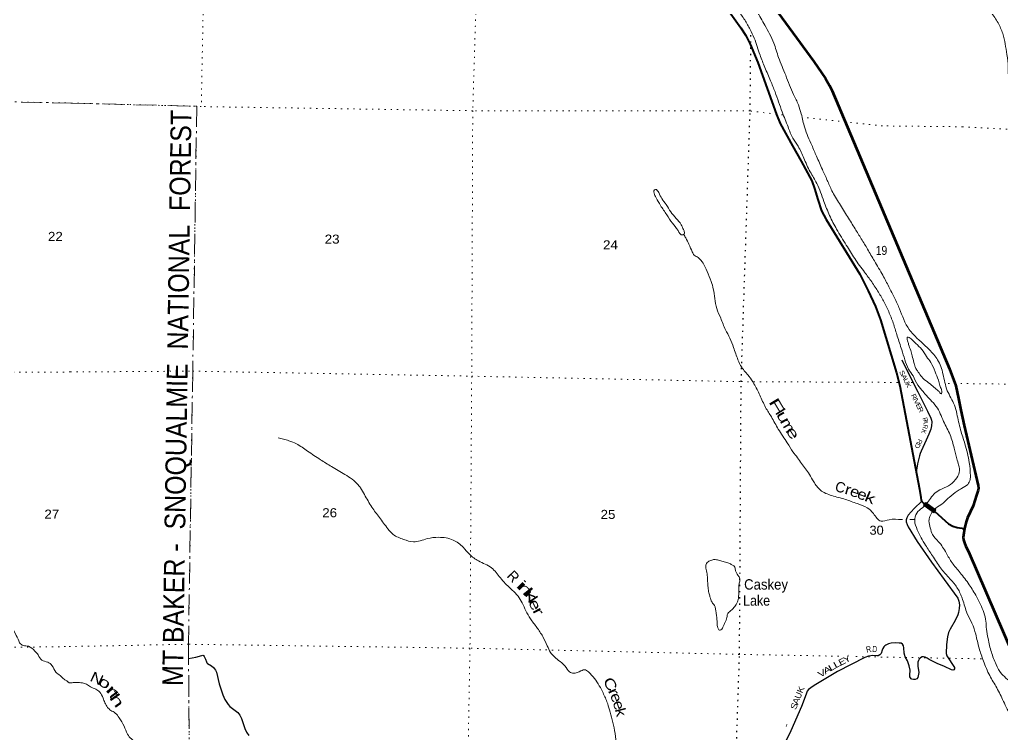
# Model space of a CAD drawing. Header units: feet. Extents: x -1048576 to 137166, y -268550 to 2097152.
# Drawn here: x -154063 to -135091, y 329090 to 342895 of the extents above; entities that cross this region are included whole.
import ezdxf
from ezdxf.enums import TextEntityAlignment as Align

# ---------------------------------------------------------------- set-up
doc = ezdxf.new("R2010")
doc.units = ezdxf.units.FT
doc.header["$LTSCALE"] = 80
doc.linetypes.add('DOT_DASHED', pattern=[7.7, 5, -1.2, 0.3, -1.2])
doc.linetypes.add('DOTTED', pattern=[1.5, 0.3, -1.2])
for name, color, linetype, lineweight in [('23', 7, 'Continuous', 70), ('26', 7, 'Continuous', 40), ('29', 7, 'Continuous', 25), ('39', 7, 'Continuous', 13), ('44', 7, 'DOT_DASHED', 13), ('6', 7, 'DOTTED', 25), ('61', 7, 'Continuous', 13), ('7', 7, 'DOTTED', 13)]:
    doc.layers.add(name, color=color, linetype=linetype, lineweight=lineweight)
doc.layers.add('30', color=7, linetype='Continuous')
doc.layers.add('41', color=7, linetype='Continuous')

msp = doc.modelspace()

# ---------------------------------------------------------------- linework, layer by layer
at = {"layer": '23'}
for points in [[(-140566.35, 344598.26), (-138727.14, 342085.54), (-138502.85, 341761.12), (-138426, 341624.92), (-138375.02, 341517.99), (-136109.97, 336149.57), (-135986.65, 335823.6), (-135935.56, 335578.82), (-135889.56, 335350.19), (-135825.5, 335052.83), (-135555.49, 333897.55), (-135553.66, 333846.05), (-135558.77, 333807.72), (-135586.85, 333709.74), (-135619.44, 333609.87)], [(-135619.44, 333609.87), (-135654.68, 333501.89), (-135760.99, 333271.99), (-135787.38, 333198.14), (-135820.04, 333064.52)], [(-135826.69, 333037.29), (-135820.04, 333064.52), (-135843.58, 332939.99), (-135845.9, 332895.6), (-135842.12, 332856.04), (-135840.14, 332848.79)], [(-135840.14, 332848.79), (-135823.14, 332786.64), (-135796.46, 332720.42), (-135746.55, 332621.15), (-134718.25, 330247.66), (-134632.82, 330004.73), (-134579.49, 329796.32), (-134451.7, 328488.1)]]:
    msp.add_lwpolyline(points, dxfattribs=at)
at = {"layer": '26'}
msp.add_lwpolyline([(-140571, 343345.21), (-140138.18, 342736.15), (-140046.18, 342591.15), (-139956.24, 342418.89), (-139811.03, 342069.73), (-139451.64, 341063.53), (-139380.16, 340888.59), (-139139.89, 340459.91), (-138975.93, 340159.02), (-138770.62, 339784.15), (-138715.78, 339630.75), (-138653.7, 339419.93), (-138583.63, 339202.95), (-138490.77, 339034.2), (-137845.28, 337976.21), (-137680.99, 337657.72), (-137539.78, 337356.29), (-137439.94, 337096.76), (-137131.24, 336072.97), (-137071.65, 335823.79), (-136689.86, 333827.42), (-136667.61, 333663.52), (-136659.59, 333616.76), (-136644.29, 333589.69), (-136623.11, 333568.49), (-136610.35, 333555.79), (-136392.17, 333397.71), (-136130.6, 333154.27), (-136049.06, 333111.3), (-135965.59, 333085.99), (-135820.04, 333064.52)], dxfattribs=at)
at = {"layer": '29'}
for points in [[(-137031.23, 336322.38), (-136874.2, 336008.17), (-136723.13, 335708.13), (-136536.3, 335333.1), (-136470.74, 335197.3), (-136458.11, 335158.6), (-136453.13, 335124.45), (-136458.07, 335047.46), (-136470.34, 334983.16), (-136507.41, 334886.9), (-136558.71, 334769.64), (-136659.6, 334559.58), (-136675.66, 334511.88), (-136690.44, 334469.01), (-136725.6, 334312.24), (-136752.09, 334152.84)], [(-136646.33, 333591.73), (-136794.64, 333452.14), (-136906.59, 333321.62), (-136937.22, 333273.35), (-136949.33, 333236.04), (-136947.91, 333194.64), (-136930.77, 333143.43), (-136906.27, 333097.38), (-136734.89, 332813.36), (-136459.44, 332417.51), (-136213.82, 332080.46), (-135950.18, 331723.07), (-135927.87, 331663.94), (-135920.9, 331593.58), (-135923.7, 331523.98), (-135934.13, 331444.18), (-135948.35, 331396.36), (-136003.9, 331289.12), (-136097.99, 331120.09), (-136127.3, 331056.69), (-136149.53, 330975), (-136166.8, 330825.63), (-136174.16, 330651.95), (-136164.18, 330607.98), (-136124.51, 330546.55), (-136054.69, 330441.02), (-136016.8, 330382.17), (-136013.84, 330356.93), (-136025.21, 330337.79), (-136048.82, 330332.22), (-136071.61, 330338.11), (-136210.37, 330399.68), (-136347.59, 330461.6)], [(-136347.59, 330461.6), (-136505.96, 330533.05), (-136542.88, 330562.56), (-136580.24, 330582.06), (-136610.81, 330589.29), (-136640.75, 330584.5), (-136672.55, 330566.63), (-136695.56, 330540.44), (-136709.58, 330519.28), (-136720.18, 330486.07), (-136723.96, 330447.23), (-136722.8, 330407.3), (-136705.54, 330287.99), (-136714.1, 330223.41), (-136721.81, 330187.9), (-136738.75, 330165), (-136775.31, 330150.83), (-136807.45, 330151.33), (-136839.12, 330154.92), (-136851.73, 330165.78), (-136873.65, 330202.3), (-136877.46, 330232.63), (-136872.7, 330327.54), (-136890.22, 330412.51), (-136923.79, 330509.71), (-136965.58, 330586.77), (-136985.2, 330659.63), (-136992.53, 330758.67), (-136999.9, 330801.15), (-137016.19, 330831.56), (-137045.2, 330848.47), (-137080.58, 330854.23), (-137158.41, 330860.78), (-137235.95, 330853.29), (-137290.13, 330838.09), (-137339.17, 330811.59), (-137362.15, 330796.9), (-137377.76, 330777.52), (-137399.18, 330747.49), (-137410.51, 330715.12), (-137433.18, 330652.66), (-137458.82, 330623.97), (-137485.97, 330608.58), (-137514.39, 330605.43), (-137596.92, 330611.38), (-137631.71, 330609.5), (-137675.7, 330599.81), (-137748.53, 330574.05), (-138271.12, 330304.98), (-138723.11, 330033.4), (-138790.26, 329991.6), (-138830.62, 329957.39), (-138856.1, 329921.6), (-138879.71, 329868.84), (-138970.28, 329631.1), (-139175.64, 329155.78), (-139335.48, 328829.64)], [(-150802.95, 330558.14), (-150734.36, 330565.56), (-150663.58, 330579.38), (-150546.28, 330614.93), (-150528.56, 330619.15), (-150512, 330612.67), (-150497.68, 330596.52), (-150472.18, 330541.69), (-150458.53, 330493.62), (-150446.47, 330472.82), (-150433.82, 330458.64), (-150362.18, 330413.65), (-150320.59, 330378.42), (-150284.1, 330332.3), (-150264.99, 330291.99), (-150211.47, 330065.13), (-150138.42, 329852.51), (-150100.14, 329765.15), (-150034.92, 329663.91), (-150005.41, 329631.4), (-149950.73, 329590.6), (-149850.45, 329511.12), (-149813.93, 329462.69), (-149782.69, 329399.54), (-149715.57, 329203.11), (-149684.14, 329133.42), (-149639.9, 329071.28)]]:
    msp.add_lwpolyline(points, dxfattribs=at)
at = {"layer": '39'}
for points in [[(-139726.18, 284721.75), (-139786.61, 284683.23), (-139865.18, 284636.58), (-139935.68, 284589.96), (-139981.99, 284555.51), (-140024.23, 284506.92), (-140030.24, 284490.75), (-140030.24, 284490.75), (-140086.75, 284492.64)], [(-146578.05, 351552.55), (-146652.24, 351388.54), (-146712.94, 351195.98), (-146731.01, 351016.63), (-146698.88, 350919.01), (-146613.61, 350670.8), (-146584.79, 350514.68), (-146474.35, 350310.37), (-146364.78, 350158.57), (-146210.5, 350021.98), (-146062.14, 349891.56), (-145907.61, 349767.08), (-145842.19, 349624.31), (-145816.47, 349510.67), (-145849.09, 349311.44), (-145895.19, 349140.78), (-145914.08, 349015.97), (-145859.41, 348843.15), (-145725.11, 348715.06), (-145515.56, 348524.77), (-145404.47, 348441.6), (-145203.45, 348322.18), (-144996.9, 348178.4), (-144892.76, 348145.87), (-144780.25, 348127.3), (-144755.07, 348080.31), (-144803.46, 347897.58), (-144817.95, 347697.96), (-144794.41, 347576.29), (-144750.88, 347264.36), (-144733.38, 347051.94), (-144718.49, 346904.2), (-144727.82, 346754.96), (-144723.45, 346587.25), (-144709.76, 346385), (-144657.91, 346175.89), (-144600.56, 346033.29), (-144485.47, 345857.15), (-144358.75, 345751.43), (-144215.28, 345673.63), (-144029.75, 345582.81), (-143757.69, 345484.08), (-143582.96, 345452.05), (-143393.82, 345433.86), (-143159.38, 345366.22), (-142916.93, 345296.39), (-142659.93, 345246.45), (-142487.71, 345192.27), (-142333.8, 345130.4), (-142181.47, 345088.76), (-141915.9, 344969.97), (-141621.49, 344878.83), (-141398.87, 344732.69), (-141243.07, 344573.84), (-141063.53, 344394.3), (-140848.01, 344108.96), (-140702.27, 343859.46), (-140563.53, 343658.57), (-140428.78, 343459.79), (-140303.12, 343305.63), (-140187.09, 343081), (-140064.29, 342888.53), (-139959.46, 342704.53), (-139880.47, 342537.24), (-139768.72, 342209.7), (-139675.12, 341973.44), (-139565.93, 341712.6), (-139479.91, 341498.71), (-139341.23, 341112.03), (-139226.61, 340822.81), (-139134.63, 340604.75), (-139033.21, 340449.09), (-138923.31, 340220.55), (-138800.1, 339955.38), (-138673.98, 339730.53), (-138536.43, 339384.26), (-138425.49, 339111.27), (-138290.19, 338845.84), (-138103.33, 338540.93), (-137941.69, 338280.98), (-137749.91, 338016.36), (-137612.88, 337829.64), (-137482.2, 337628.93), (-137371.5, 337436.72), (-137273.25, 337228.63), (-137187.44, 337004.64), (-137119.73, 336783.07), (-137032.8, 336518.67), (-136972.53, 336325.53), (-136901.96, 336142.26), (-136814.02, 336015.16)], [(-136173.57, 332594.57), (-136324.05, 332811.86), (-136440.03, 332947.64), (-136481.48, 333079.79), (-136506.8, 333211.6), (-136488.77, 333298.05), (-136406.08, 333436.37), (-136276.05, 333525.72), (-136117.66, 333667.73), (-135961.72, 333789.59), (-135879.94, 333840.34), (-135759.25, 333918.52), (-135712.82, 334012.44), (-135707.19, 334085.02), (-135729.84, 334337.94), (-135812.58, 334701.2), (-135897.4, 334969.6), (-135969.2, 335280.12), (-136015.89, 335448.73), (-136152.9, 335728.34), (-136236.52, 336051.23), (-136341.42, 336324.1), (-136502.42, 336521.42), (-136814.41, 336820.94), (-136887.12, 336907.32), (-137075.92, 337307.19), (-137172.07, 337519.28), (-137282.23, 337735.71), (-137398.36, 337956.3), (-137561.61, 338234.45), (-137691.76, 338459.39), (-137814.33, 338661.95), (-137933.09, 338854.33), (-138077.12, 339089.66), (-138236.92, 339341.49), (-138380.64, 339590.95), (-138471.01, 339790.79), (-138565.23, 339998.8), (-138678.54, 340255.69), (-138770.61, 340469.71), (-138906.33, 340807.85), (-138973.06, 341073.84), (-139027.68, 341248.69), (-139122.13, 341446.6), (-139273.21, 341819.41), (-139410.81, 342163.65), (-139503.47, 342442.31), (-139675.33, 342787.29), (-139828.64, 343059.17), (-139935.04, 343263.4), (-140004, 343428.46), (-140083.3, 343581.62), (-140174.91, 343724.95), (-140307.19, 343853), (-140438.23, 344037.56), (-140573.07, 344232.31), (-140685.46, 344347.81), (-140806.14, 344453.39), (-141002.56, 344598.97), (-141178.82, 344744.12), (-141402.79, 344920.58), (-141561.59, 345035.06), (-141750.88, 345138.08), (-141942.68, 345218.94), (-142134.39, 345303.83), (-142369.95, 345411.88), (-142547.63, 345492.43), (-142661.54, 345539.31), (-142735.49, 345569.17), (-142839.45, 345609.77), (-142987.31, 345671.51), (-143207.19, 345759.03), (-143367.05, 345825.06), (-143552.22, 345932.03), (-143709.27, 346034.35), (-143854.04, 346144.49), (-144029.86, 346309.83), (-144162.45, 346423.74), (-144270.14, 346569.44), (-144343.94, 346789.12), (-144400.23, 346980.16), (-144439.36, 347217.28), (-144491.67, 347497.09), (-144509.6, 347598.45), (-144515.49, 347697.53), (-144500.95, 347808.29), (-144394.46, 347973.62), (-144234.85, 348079.24), (-144090.2, 348146.82), (-143903.75, 348189.27), (-143653.42, 348202.07)], [(-134550.22, 339707.32), (-134535.47, 339764.88), (-134525.18, 339865.63), (-134527.25, 339954.53), (-134527.76, 340023.21), (-134557.07, 340157.12), (-134569.26, 340244.22), (-134583.98, 340400.03), (-134618.05, 340592.62), (-134653.64, 340807.44), (-134638.45, 341039.36), (-134660.33, 341235.71), (-134703.53, 341380.02), (-134804.69, 341547.79), (-134880.45, 341678.67), (-134958.98, 341775.27), (-134976.88, 341969.52), (-135003.56, 342222.53), (-135083.44, 342624.1), (-135173.63, 342832.02), (-135316.31, 343037.03), (-135400.57, 343147.89), (-135415.69, 343285.54), (-135441.56, 343484), (-135463.18, 343692.47), (-135516.16, 343942), (-135640.76, 344235.48), (-135755.55, 344516.63), (-135787.81, 344608.2), (-135803.33, 344727.68), (-135778.4, 344852.36), (-135760.69, 345015.55), (-135784.35, 345131.17), (-135818.67, 345220.76), (-135858.51, 345294.79)], [(-141242.19, 338749.35), (-141270.91, 338736.15), (-141351.72, 338820.68), (-141461.43, 338966.42), (-141570.83, 339126.29), (-141689.9, 339304.54), (-141777.31, 339455.85), (-141815.7, 339543.51), (-141816.7, 339589.98), (-141787.95, 339613.6), (-141724.74, 339553.68), (-141664.75, 339439.3), (-141578.6, 339322.34), (-141492.95, 339183.18), (-141386.87, 339055.69), (-141288.72, 338934.44), (-141246.47, 338838.62), (-141227.47, 338785.7), (-141232.21, 338753.49), (-141242.19, 338749.35)], [(-141242.19, 338749.35), (-141201.61, 338678.12), (-141141.75, 338557.68), (-141076.48, 338408.86), (-141039.56, 338345.46), (-140965.97, 338299.45), (-140867.59, 338188.29), (-140792.37, 338033.2), (-140712.03, 337835.58), (-140670.76, 337695.35), (-140644.62, 337509), (-140604.55, 337314.27), (-140527.94, 337130.88), (-140436.17, 336902.72), (-140350.96, 336743.38), (-140280.39, 336560.11), (-140194.81, 336326.03), (-140123.4, 336181.12), (-139982.06, 336006.43), (-139886.42, 335863.01), (-139772.35, 335640.44), (-139660.61, 335403.78), (-139549.69, 335221.67), (-139415.78, 334984.54), (-139242.14, 334720.3), (-139133.1, 334544.28), (-139044.8, 334433.34), (-138966.59, 334322.61), (-138815.97, 334111.37), (-138732.42, 333968.21), (-138602.87, 333807.91), (-138385.4, 333702.27), (-138120.87, 333627.93), (-137892.79, 333546.29), (-137703.01, 333465.48), (-137580.41, 333355.81), (-137432.45, 333207.24), (-137276.54, 333236.2), (-137036.52, 333239.13), (-137020.12, 333238.97)], [(-162117.52, 337914.01), (-162024.33, 337837.41), (-161930.42, 337795.13), (-161862.97, 337741.26), (-161826.07, 337673.88), (-161778.22, 337551.75), (-161741.23, 337488.41), (-161707.14, 337382.72), (-161722.09, 337247.73), (-161721.9, 337160.89), (-161665.6, 337056.77), (-161575.85, 337008.51), (-161461.18, 336994.08), (-161333.57, 337019.77), (-161189.11, 337079.44), (-161086.98, 337139.97), (-160997.32, 337087.67), (-160956.51, 337014.16), (-160940.83, 336896.72), (-160922.05, 336734.8), (-160918.17, 336631.74), (-160893, 336485.84), (-160850.9, 336377.97), (-160751.36, 336315.38), (-160663.97, 336251.01), (-160484.47, 336154.49), (-160336.89, 336074.77), (-160187.68, 335976.85), (-160051.94, 335909.48), (-159889.86, 335847.65), (-159748.25, 335772.09), (-159689.63, 335682.05), (-159619.09, 335583.7), (-159525.48, 335527.29), (-159410.77, 335514.87), (-159342.94, 335479.17), (-159235.64, 335402.28), (-159164.59, 335328.15), (-159090.31, 335215.59), (-158998.55, 335167.29), (-158908.46, 335135.18), (-158782.29, 335092.24), (-158744.62, 335061.19), (-158707.42, 335007.93), (-158651.92, 334865.46), (-158573.66, 334750.8), (-158457.06, 334732.29), (-158260.2, 334693.98), (-158065.53, 334647.63), (-157910.92, 334614.21), (-157861.49, 334566.77), (-157808.88, 334478.88), (-157729.2, 334335.92), (-157665.47, 334201.36), (-157605.73, 334068.89), (-157531.71, 333944.22), (-157486.91, 333868.6), (-157449.18, 333744.66), (-157396.4, 333664.84), (-157318.7, 333618.85), (-157108.32, 333551.99), (-156923.48, 333517.96), (-156839.31, 333492.03), (-156756.5, 333401.51), (-156663.99, 333292.61), (-156548.8, 333207.49), (-156422.42, 333174.65), (-156303.76, 333158.11), (-156231.25, 333057.7), (-156220.66, 332889.88), (-156198.08, 332812.69), (-156048.14, 332749.08), (-155931.76, 332720.48), (-155836.09, 332666.04), (-155755.76, 332553.36), (-155591.74, 332392.53), (-155474.31, 332317.46), (-155351.56, 332207.96), (-155314.02, 332170.85), (-155215.57, 332152.71), (-155109.86, 332096.05), (-155029.41, 331989.42), (-155007.47, 331881.95), (-155005.98, 331760.77), (-154956.54, 331618.42), (-154817.15, 331532.81), (-154621.48, 331437.98), (-154330.27, 331282.66), (-154235.7, 331175.74), (-154128.42, 331001.94), (-154062.89, 330857.24)], [(-136800.27, 336273.36), (-136829.76, 336399.2), (-136859.65, 336506.87), (-136899.53, 336618.8), (-136920.05, 336693.96), (-136929.24, 336734.55), (-136928.97, 336746.66), (-136924.58, 336762.72), (-136910.48, 336762.42), (-136838.94, 336714.44), (-136761.94, 336640.08), (-136645.52, 336524.49), (-136553.77, 336387.22), (-136473.58, 336274.43), (-136390.83, 336094.94), (-136325.82, 335934), (-136295.93, 335826.33), (-136267.29, 335753.01), (-136258.46, 335696.28), (-136273.24, 335666.3), (-136294.92, 335688.98), (-136366.01, 335757.15), (-136457.03, 335835.85), (-136574.03, 335925.19), (-136666.76, 336018.06), (-136729.25, 336110.28), (-136766.21, 336171.66), (-136787.09, 336230.67), (-136800.27, 336273.36)], [(-136814.02, 336015.16), (-136721.2, 335835.46), (-136621.12, 335710.12), (-136479.38, 335553.6), (-136365.29, 335423.92), (-136224.47, 335134.14), (-136099.16, 334872.95), (-136022.13, 334616.85), (-135970.14, 334413.78), (-135934.48, 334293.87), (-135921.51, 334150.21), (-135995.17, 334010.43), (-136128.84, 333892.13), (-136295.89, 333814.93), (-136412.73, 333728.59), (-136580.14, 333514.53), (-136633.78, 333468.07), (-136743.44, 333362.08), (-136782.93, 333217.53), (-136732.33, 333042.77), (-136573.6, 332742.5), (-136438.94, 332539.68), (-136282.81, 332304.09), (-136129.47, 332125.1), (-135997.73, 331972.83), (-135892.94, 331786.81), (-135858.62, 331697.22), (-135767.92, 331420.62), (-135677.24, 331234.91), (-135605.28, 331023.34), (-135540.57, 330757.4), (-135455.39, 330505.15), (-135334.55, 330223.87), (-135198.58, 329988.71), (-135069.24, 329727.45), (-134924.52, 329431.52), (-134803.15, 329174.46), (-134699.42, 328849.11), (-134697.87, 328645.11), (-134707.99, 328368.66), (-134775.01, 328164.12), (-134946.69, 327877), (-135181.3, 327661.91), (-135445.16, 327401.01), (-135713.13, 327136.15), (-135971.17, 326865.02), (-136161.53, 326644.94), (-136336.88, 326374.06), (-136518.81, 326079.08), (-136702.23, 325808.37), (-136874.05, 325606.08), (-137017.26, 325421.34), (-137092.98, 325279.58), (-137204.42, 325071.95), (-137229.98, 324919.02), (-137241.43, 324856.66), (-137253.22, 324596.4), (-137243.02, 324418.47), (-137152.52, 324224.68), (-137084.97, 324178.8), (-136919.88, 324167.18), (-136699.75, 324182.65), (-136498.6, 324160.15), (-136297.03, 324064.95), (-136028.62, 323800.7), (-135868.02, 323585.2), (-135851.16, 323435.4), (-135860.72, 323276.07), (-135820.16, 323103.54), (-135829.17, 322877.55), (-135876.93, 322632.2), (-135916.66, 322384.66), (-135956.72, 322213.87), (-135958.68, 322125.05), (-135993.76, 321941.38), (-136018.15, 321883.18), (-136026.2, 321864.13)], [(-148254.79, 334394.76), (-148505.18, 334561.69), (-148719.88, 334701.6), (-148865.76, 334761.28), (-148971.96, 334791.83), (-149072.2, 334818.22)], [(-139616.26, 321886.38), (-139608.34, 321910.27), (-139617.51, 322080.4), (-139623.43, 322177.47), (-139705.01, 322318.56), (-139802.9, 322451.93), (-139841.21, 322543.63), (-139846.55, 322666.93), (-139858.15, 322964.04), (-139871.67, 323174.36), (-139942.68, 323337.44), (-140022.44, 323561.29), (-140081.27, 323728.15), (-140202.81, 323886.26), (-140264.72, 324004.72), (-140314.96, 324195.63), (-140374.15, 324346.34), (-140474.13, 324475.71), (-140597.05, 324571.24), (-140658.28, 324629.1), (-140694.8, 324710.67), (-140697.46, 324864.2), (-140737.12, 324986.22), (-140782.73, 325112.41), (-140870.1, 325265.75), (-141015.82, 325424.37), (-141159.92, 325564.79), (-141321.32, 325743.95), (-141459.29, 325888.27), (-141618.81, 326061.33), (-141740.93, 326193.2), (-141888.13, 326376.09), (-141958.82, 326462.43), (-142037.3, 326561.05), (-142188.21, 326667.28), (-142273.51, 326822.59), (-142369.59, 327129.59), (-142434.06, 327314.75), (-142477.26, 327459.06), (-142517.47, 327647.73), (-142527.13, 327849.89), (-142542.92, 328048.14), (-142544.56, 328248.1), (-142542.31, 328441.92), (-142538.26, 328625.61), (-142544.87, 328783.27), (-142551.61, 328934.87), (-142576.73, 329167.65), (-142626.69, 329370.67), (-142674.83, 329565.57), (-142723.94, 329716.07), (-142812.25, 329917.89), (-142893.65, 330067.06), (-142993.5, 330202.49), (-143062.45, 330276.67), (-143137.79, 330334.83), (-143226.92, 330316.55), (-143371.13, 330269.16), (-143447.09, 330299.06), (-143535.34, 330412.03), (-143657.99, 330519.67), (-143756.9, 330606.61), (-143811.91, 330672.42), (-143875.62, 330801.01), (-143964.42, 330980.63), (-144077.53, 331154.71), (-144202.88, 331323), (-144288.18, 331478.31), (-144363.49, 331629.37), (-144441.26, 331760.29), (-144585.24, 331906.76), (-144782.34, 332112.94), (-144953.5, 332306.44), (-145204.65, 332439.06), (-145377.24, 332567.97), (-145501.28, 332703.92), (-145691.79, 332843.31), (-145974.95, 332895.84), (-146193.29, 332870.23), (-146460.85, 332807.32), (-146651.35, 332855.83), (-146852.91, 332951.04), (-146953.34, 333060.22), (-147117.88, 333279.84), (-147262.72, 333478.84), (-147406.52, 333724.26), (-147480.4, 333849.03), (-147525.51, 333906.55), (-147783.17, 334109.99), (-148041.93, 334262.96), (-148254.79, 334394.76)], [(-136879.74, 333237.36), (-136865.16, 333237.47), (-136784.01, 333238.35)], [(-135735.61, 321860.74), (-135693.86, 321971.95), (-135613.94, 322121.69), (-135579.2, 322234.04), (-135556.82, 322334.53), (-135528.75, 322418.74), (-135478.24, 322514.59), (-135435.8, 322610.62), (-135413.91, 322688.91), (-135387.1, 322807.48), (-135370.01, 322942.42), (-135369.62, 323051.46), (-135370.04, 323124.17), (-135359.07, 323164.33), (-135339.95, 323208.34), (-135365.75, 323227.07), (-135415.43, 323260.45), (-135468.73, 323312.08), (-135540.9, 323422.68), (-135607.56, 323508.93), (-135691.6, 323629.88), (-135768.12, 323726.44), (-135846.11, 323847.26), (-135896.47, 323941.24), (-135962.55, 324053.73), (-135999.42, 324119.14), (-136074.23, 324201.53), (-136147.07, 324281.85), (-136226.62, 324332.03), (-136301.92, 324392.21), (-136373.54, 324436.16), (-136424.79, 324489.76), (-136474.42, 324525.16), (-136554.24, 324563.22), (-136700.35, 324612.81), (-136814.7, 324639.49), (-136947.23, 324664.55), (-137047.25, 324701.03), (-137088.86, 324734.24), (-137109.3, 324813.43), (-137099.46, 324894), (-137044.12, 325026.1), (-136960.07, 325179.79), (-136844, 325322.7), (-136753.23, 325415.67), (-136658.56, 325502.5), (-136506.83, 325616.37), (-136385.25, 325734.93), (-136301.29, 325884.58), (-136207.84, 326007.79), (-136111.79, 326157.18), (-135970.51, 326346), (-135876.74, 326483.33), (-135758.96, 326612.07), (-135653.33, 326739.05), (-135566.67, 326828.06), (-135500.53, 326901.37), (-135436.63, 326964.62), (-135443.84, 327003.14), (-135488.1, 327008.13), (-135509.78, 327030.81), (-135478.39, 327082.64), (-135331.91, 327232.98), (-135232.58, 327347.98), (-134980.73, 327613.18), (-134830.31, 327759.39), (-134673.13, 327937.77), (-134607.71, 328069.65), (-134570.38, 328208.19), (-134538.73, 328363.01), (-134522.1, 328568.64), (-134521.63, 328681.72), (-134541.14, 328894.18), (-134579.55, 329072.72), (-134650.68, 329413.52), (-134720.27, 329641.2), (-134803.84, 329875.23), (-134886.77, 330046.64), (-134989.31, 330151.84), (-135107.88, 330261.42), (-135212.85, 330439.36), (-135302.32, 330679.58), (-135367.17, 330939.47), (-135397.39, 331123.89), (-135408.16, 331275.58), (-135513.91, 331600.96), (-135589.22, 331752.02), (-135731.37, 331981.25), (-135905.72, 332213.2), (-136060.81, 332404.34), (-136173.57, 332594.57)], [(-140631.37, 331523), (-140648.26, 331579.91), (-140695.3, 331641.5), (-140735.27, 331749.39), (-140755.75, 331826.57), (-140771.62, 331929.91), (-140781.22, 332043.2), (-140786.7, 332160.45), (-140810.41, 332274.05), (-140815.43, 332320.61), (-140803.8, 332391.04), (-140772.9, 332420.67), (-140699.5, 332457.46), (-140632.76, 332466.13), (-140548.47, 332448.16), (-140458.35, 332419.97), (-140368.09, 332397.84), (-140312.37, 332364.33), (-140266.59, 332337.1), (-140244.01, 332263.91), (-140225.1, 332206.96), (-140197.77, 332165.98), (-140168.47, 332122.95), (-140157.54, 332070.21), (-140173.34, 331993.81), (-140179.24, 331909.11), (-140179.89, 331787.96), (-140192.01, 331695.32), (-140228.37, 331601.19), (-140290.57, 331523.77), (-140344.17, 331470.39), (-140397.91, 331410.96), (-140407.35, 331348.56), (-140445.9, 331246.39), (-140473.48, 331184.38), (-140496.58, 331142.47), (-140525.6, 331106.74), (-140553.95, 331101.29), (-140573.71, 331119.89), (-140590.73, 331170.74), (-140597.11, 331247.62), (-140599.76, 331310.28), (-140609.89, 331399.35), (-140620.56, 331464.21), (-140625.81, 331500.67), (-140631.38, 331523.03)], [(-154062.89, 330857.24), (-153993.39, 330805.35), (-153892.84, 330791.2), (-153767.73, 330697.8), (-153706.76, 330623.88), (-153634.2, 330525.48), (-153520.13, 330482.79), (-153438.7, 330422.58), (-153364.85, 330289.84), (-153281.49, 330225.55), (-153200.31, 330153.24), (-153150.55, 330121.94), (-153126.82, 330099.27)], [(-153126.82, 330099.27), (-153121.16, 330095.37), (-153050.07, 330087.17), (-152959.2, 330093.29), (-152852.56, 330082.93), (-152774.49, 330057.02), (-152692.87, 330008.82), (-152593.08, 329962.25), (-152517.69, 329906.1), (-152453.67, 329791.64), (-152417.33, 329702), (-152366.89, 329612.06), (-152303.64, 329554.16), (-152216.07, 329501.79), (-152141.48, 329409.32), (-152048.21, 329249.8), (-151979.03, 329094.83), (-151906.46, 329002.4), (-151806.84, 328947.75), (-151689.13, 328890.7), (-151559.27, 328835.41), (-151467.76, 328778.92), (-151417.18, 328695.03), (-151401.85, 328567.48), (-151397.92, 328379.58), (-151398.89, 328244.3), (-151340.74, 328138.04), (-151225.35, 328066.9), (-151084.61, 327956.84), (-151001.87, 327868.23), (-150931.09, 327785.93), (-150890.77, 327694.19), (-150881.08, 327584.93), (-150909.86, 327468.42), (-150962.07, 327386.74), (-151067.53, 327267.84), (-151113.24, 327115.34), (-151033.27, 326992.45), (-150937.42, 326950.01), (-150872.11, 326894.08), (-150870.03, 326805.18), (-150825.09, 326648.71), (-150748.53, 326554.17), (-150646.54, 326515.63), (-150558.17, 326499.6), (-150500.79, 326449.9), (-150463.74, 326392.56), (-150452.03, 326283.26), (-150470.69, 326168.55), (-150526.16, 326030.4), (-150557.49, 325889.71), (-150591.15, 325734.93), (-150674.49, 325613.53), (-150789.71, 325508.97), (-150818.73, 325473.24), (-150850.65, 325420.13)]]:
    msp.add_spline(points, degree=3, dxfattribs=at)
at = {"layer": '44'}
for points in [[(-183525.14, 357764.75), (-182210.96, 357747.99), (-182132.24, 357750.44), (-176905.66, 357679.01), (-176905.83, 352592.47), (-171592.55, 352519.29), (-171594.13, 352252.78), (-171686.45, 347196.37), (-171686.76, 346990.41), (-171766.16, 341877.2), (-171763.89, 341505.61), (-166677.93, 341461.26), (-161341.32, 341442.13), (-156021.66, 341384.97), (-155876.32, 341385.83), (-155875.33, 341341.63), (-153049.92, 341282.44)], [(-153049.92, 341282.44), (-150643.05, 341221.35), (-150721.51, 336105.7), (-150803.49, 330830.58), (-150769.47, 325512.58), (-146544.85, 325427.95), (-145464.14, 325422.93), (-140341.14, 325294.78), (-140432.12, 321888.96)]]:
    msp.add_lwpolyline(points, dxfattribs=at)
at = {"layer": '6'}
msp.add_lwpolyline([(-140432.12, 321888.96), (-140341.14, 325294.78), (-140164.98, 330634.52), (-140133.57, 335902.65), (-139959.85, 341131.37), (-139944.76, 342639.59)], dxfattribs=at)
at = {"layer": '61'}
for p, q in [((-136570.25, 333571.18), (-136375.09, 333424.13)), ((-136375.09, 333424.13), (-136415.7, 333370.22))]:
    msp.add_line(p, q, dxfattribs=at)
msp.add_lwpolyline([(-136415.7, 333370.22), (-136610.87, 333517.27), (-136570.25, 333571.18)], dxfattribs=at)
msp.add_lwpolyline([(-136386.28, 333422.55), (-136568.67, 333559.98), (-136599.67, 333518.84), (-136417.27, 333381.41)], close=True, dxfattribs=at)
at = {"layer": '7'}
for p, q in [((-153049.92, 341282.44), (-155875.33, 341341.63)), ((-136851, 335886.98), (-136746.28, 335886.48)), ((-135494.28, 330548.2), (-137926.51, 330593.15))]:
    msp.add_line(p, q, dxfattribs=at)
for points in [[(-150173.78, 361506.97), (-150285.3, 356995.84), (-150386.73, 351753.45), (-150454.42, 346486.1), (-150556.47, 341215.45)], [(-145124.78, 348246.78), (-145153.57, 346376.36), (-145315.46, 341135.26), (-145335.7, 336008.26), (-145368.82, 330754.3), (-145464.14, 325422.93)], [(-139330.42, 341053.24), (-139959.85, 341131.37), (-145315.46, 341135.26), (-150556.47, 341215.45), (-150643.05, 341221.35), (-153049.92, 341282.44)], [(-150643.05, 341221.35), (-150721.51, 336105.7), (-150803.49, 330830.58), (-150769.47, 325512.58)], [(-134640.64, 340756.68), (-135857.07, 340825.2), (-137403.31, 340842.23), (-138863.76, 341000.81)], [(-153085.63, 336089.54), (-156062.84, 336075.12), (-161390.96, 336114.27), (-166721.55, 336131.26), (-171803.19, 336189.66)], [(-153085.63, 336089.54), (-150721.51, 336105.7), (-145335.7, 336008.26), (-140133.57, 335902.65), (-137050.2, 335887.93)], [(-136133.66, 335869.29), (-134813.24, 335853.07), (-129676.24, 335811.46), (-127006.92, 335790.51)], [(-171838.66, 330863.54), (-166762.31, 330841.6), (-161420.43, 330786.01), (-156080.21, 330746.61), (-153122.11, 330785.58)], [(-138248.43, 330599.1), (-140164.98, 330634.52), (-145368.82, 330754.3), (-150803.49, 330830.58), (-153122.11, 330785.58)]]:
    msp.add_lwpolyline(points, dxfattribs=at)

# ---------------------------------------------------------------- texts
at = {"layer": '30'}
for s, height, rotation, width, p in [('S', 90, 296.554, 1.25, (-137062.95, 336050.32)), ('A', 90, 296.554, 1.3, (-137023.7, 335971.77)), ('U', 90, 296.725, 1.15, (-136984.02, 335892.74)), ('K', 90, 296.725, 1.2, (-136945.97, 335817.17)), ('R', 90, 296.481, 1.15, (-136835.1, 335596.49)), ('V', 90, 296.481, 1.3, (-136782.38, 335490.67)), ('E', 90, 296.481, 1.25, (-136743.54, 335412.72)), ('R', 90, 296.481, 1.15, (-136706.91, 335339.18)), ('P', 90, 288.074, 1.05, (-136620.91, 335155.13)), ('R', 90, 259.196, 0.85, (-136623.74, 335037.9)), ('A', 90, 271.48, 0.75, (-136616.85, 335123.06)), ('K', 90, 248.938, 1.05, (-136648.43, 334955.88)), ('D', 90, 244.345, 1.15, (-136766.83, 334682.81)), ('R', 90, 244.345, 1.15, (-136729.58, 334760.37)), ('R', 120, 12.423, 0.85, (-137658.42, 330673.54)), ('D', 120, 358.891, 0.65, (-137555.7, 330678.06)), ('E', 120, 27.243, 1.25, (-138157.75, 330442.08)), ('Y', 120, 27.243, 1.3, (-138061.15, 330491.82)), ('V', 120, 31, 1.4, (-138546.06, 330221.45)), ('A', 120, 31, 1.4, (-138445.63, 330281.79)), ('L', 120, 31, 1.55, (-138349.66, 330339.46)), ('L', 120, 28.677, 1.5, (-138255, 330393.59)), ('K', 120, 65.892, 1.15, (-138928.46, 329931.27)), ('A', 120, 69.145, 1.15, (-139014.24, 329712.33)), ('U', 120, 69.145, 1.05, (-138973.04, 329820.5)), ('S', 120, 66.633, 1.2, (-139055.33, 329610.74)), ('-', 120, 66.633, 1.35, (-139214.23, 329242.96))]:
    msp.add_text(s, height=height, rotation=rotation, dxfattribs=dict(at, width=width)).set_placement(p, align=Align.CENTER)
msp.add_text('I', height=90, rotation=296.481, dxfattribs=at).set_placement((-136809.21, 335544.54), align=Align.CENTER)
at = {"layer": '41'}
for s, rotation, width, p in [('F', 300.869, 1.8, (-139535.41, 335389.24)), ('l', 301.821, 1.3, (-139462.33, 335270.53)), ('u', 299.105, 1.6, (-139405.65, 335168.53)), ('m', 299.803, 1.3, (-139317.5, 335014.15)), ('e', 303.018, 1.6, (-139217.85, 334858.01)), ('r', 343.944, 1.25, (-138094.87, 333724.5)), ('e', 340.708, 1.2, (-137968.39, 333682.43)), ('e', 339.903, 1.2, (-137828.4, 333629.22)), ('k', 336.674, 1.45, (-137681.42, 333569.43)), ('i', 313.76, 1.85, (-144450.04, 331910.17)), ('n', 314.102, 2.1, (-144364.79, 331825.09)), ('k', 308.568, 2, (-144284.71, 331725.48)), ('l', 303.885, 1.35, (-144237.52, 331638.86)), ('e', 296.543, 1.4, (-144202.54, 331551.1)), ('r', 297.649, 1.6, (-144135.12, 331421.96)), ('N', 334.979, 1.25, (-152613.53, 330080.82)), ('o', 329.332, 1.5, (-152471.29, 330005.01)), ('C', 300.198, 1.35, (-142744.98, 330010.41)), ('r', 314.145, 2.25, (-152351.29, 329871.34)), ('t', 306.2, 1.65, (-152316.19, 329795.49)), ('r', 294.912, 1.5, (-142681.9, 329874.62)), ('h', 305.147, 1.75, (-152264.26, 329686.59)), ('e', 290.69, 1.2, (-142636.31, 329765.69)), ('e', 289.154, 1.2, (-142588.33, 329622.51)), ('k', 283.888, 1.2, (-142554.17, 329494.17))]:
    msp.add_text(s, height=200, rotation=rotation, dxfattribs=dict(at, width=width)).set_placement(p, align=Align.CENTER)
for s, rotation, p in [('C', 344.661, (-138243.68, 333767.09)), ('R', 313.661, (-144604.01, 332070.92))]:
    msp.add_text(s, height=200, rotation=rotation, dxfattribs=at).set_placement(p, align=Align.CENTER)
for s, width, p in [('Caskey', 0.95, (-140076.11, 331886.78)), ('Lake', 0.9, (-140095.86, 331575.66))]:
    msp.add_text(s, height=200, dxfattribs=dict(at, width=width)).set_placement(p)
at = {"layer": '44', "width": 0.9}
msp.add_text('MT BAKER -  SNOQUALMIE  NATIONAL  FOREST', height=400, rotation=89.138, dxfattribs=at).set_placement((-150912.15, 330021.92))
at = {"layer": '7'}
for s, width, p in [('22', 1.1, (-153516.24, 338620.38)), ('23', 1.1, (-148172.84, 338568.1)), ('24', 1.1, (-142799.45, 338457.95)), ('19', 0.85, (-137534.7, 338350.07)), ('27', 1.1, (-153584.78, 333256.56)), ('26', 1.1, (-148220.8, 333283.31)), ('25', 1.1, (-142847.12, 333250.76)), ('30', 1.05, (-137654.79, 332945.88))]:
    msp.add_text(s, height=175, dxfattribs=dict(at, width=width)).set_placement(p)

doc.saveas('drawing.dxf')
